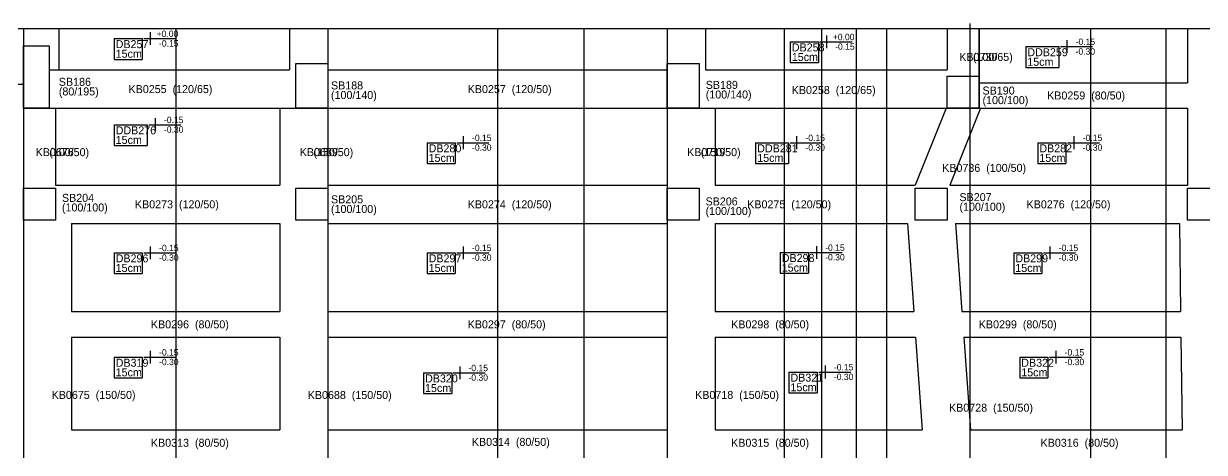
# Model space of a CAD drawing. Header units: millimetres. Extents: x -625658 to -607650, y -74589 to -67396.
# Drawn here: x -619110 to -615422, y -68883 to -67544 of the extents above; entities that cross this region are included whole.
import ezdxf

# ---------------------------------------------------------------- set-up
doc = ezdxf.new("R2010")
doc.units = ezdxf.units.MM
for name, color, linetype in [('KM Aks', 7, 'Continuous'), ('KM Döşeme Markası', 7, 'Continuous'), ('KM Düşük Döşeme Tarama', 7, 'Continuous'), ('KM Kesik', 7, 'Continuous'), ('KM Kiriş', 7, 'Continuous'), ('KM Kiriş Markası', 7, 'Continuous'), ('KM Kolon', 7, 'Continuous'), ('KM Kolon Markası', 7, 'Continuous'), ('LGP-SLAB2', 7, 'Continuous'), ('REBAR_DET2', 7, 'Continuous'), ('REBAR_DET3', 7, 'Continuous')]:
    doc.layers.add(name, color=color, linetype=linetype)

msp = doc.modelspace()

# ---------------------------------------------------------------- linework, layer by layer
at = {"layer": 'KM Aks'}
for p, q in [((-619109.8, -67558.4), (-619109.8, -73463.3)), ((-618634.8, -67558.4), (-618634.8, -73463.3)), ((-618159.8, -67558.4), (-618159.8, -73463.3)), ((-617629.8, -67558.4), (-617629.8, -73463.3)), ((-617359.8, -67558.4), (-617359.8, -73463.3)), ((-617099.8, -67558.4), (-617099.8, -73463.3)), ((-616734.8, -67558.4), (-616734.8, -73463.3)), ((-616617.3, -67558.4), (-616617.3, -73463.3)), ((-616509.8, -67558.4), (-616509.8, -73463.3)), ((-616414.8, -67558.4), (-616414.8, -73463.3)), ((-616154.8, -67543.6), (-616154.8, -73463.3)), ((-615777.3, -67558.4), (-615777.3, -73463.3)), ((-615542.3, -67558.4), (-615542.3, -73463.3))]:
    msp.add_line(p, q, dxfattribs=at)
at = {"layer": 'KM Düşük Döşeme Tarama'}
msp.add_lwpolyline([(-624110, -67808.2), (-623160, -67808.2), (-623160, -67733.2), (-621909.8, -67733.2), (-621910, -67808.2), (-620359.9, -67808.2), (-620359.9, -67733.2), (-619109.8, -67733.2), (-619109.9, -67808.2), (-616124.9, -67808.2), (-616124.9, -67558.4)], dxfattribs=at)
at = {"layer": 'KM Kesik'}
msp.add_line((-625657.9, -67558.4), (-607650.4, -67558.4), dxfattribs=at)
at = {"layer": 'KM Kiriş'}
for p, q in [((-618999.9, -67558.4), (-618999.9, -67688.2)), ((-618279.9, -67558.4), (-618279.9, -67688.2)), ((-618159.9, -67558.4), (-618159.8, -67668.2)), ((-617099.9, -67558.4), (-617100, -67668.2)), ((-616979.9, -67558.4), (-616979.9, -67688.2)), ((-616224.9, -67558.4), (-616224.9, -67688.2)), ((-616124.9, -67558.4), (-616125, -67708.1)), ((-615474.9, -67558.4), (-615474.9, -67728.2)), ((-619030, -67688.2), (-618279.9, -67688.2)), ((-618159.8, -67688.2), (-617100, -67688.2)), ((-616979.9, -67688.2), (-616224.9, -67688.2)), ((-616125, -67728.2), (-615474.9, -67728.2)), ((-619030, -67808.2), (-618259.8, -67808.2)), ((-619009.9, -67808.2), (-619009.9, -68048.2)), ((-618309.9, -67808.2), (-618309.9, -68048.2)), ((-618159.9, -67808.2), (-618159.9, -68048.2)), ((-618159.8, -67808.2), (-617100, -67808.2)), ((-617100, -67808.2), (-617099.9, -68048.2)), ((-617000, -67808.2), (-616225, -67808.2)), ((-616949.9, -67808.2), (-616949.9, -68048.2)), ((-616228.7, -67808.2), (-616324.7, -68048.2)), ((-616121, -67808.2), (-616217, -68048.2)), ((-616121, -67808.2), (-615474.9, -67808.2)), ((-615474.9, -67808.2), (-615474.9, -68048.2)), ((-619009.9, -68048.2), (-618309.9, -68048.2)), ((-618159.9, -68048.2), (-617099.9, -68048.2)), ((-616949.9, -68048.2), (-616324.7, -68048.2)), ((-616217, -68048.2), (-615474.9, -68048.2)), ((-618959.9, -68168.2), (-618309.9, -68168.2)), ((-618959.9, -68168.2), (-618959.9, -68443.2)), ((-618309.9, -68168.2), (-618309.9, -68443.2)), ((-618159.9, -68168.2), (-617099.9, -68168.2)), ((-618159.9, -68168.2), (-618159.9, -68443.2)), ((-617099.9, -68168.2), (-617099.9, -68443.2)), ((-616949.9, -68168.2), (-616349.4, -68168.2)), ((-616949.9, -68168.2), (-616949.9, -68443.2)), ((-616349.4, -68168.2), (-616329.6, -68443.2)), ((-616199, -68168.2), (-615499.7, -68168.2)), ((-616199, -68168.2), (-616179.2, -68443.2)), ((-615499.7, -68168.2), (-615496.1, -68443.2)), ((-618959.9, -68443.2), (-618309.9, -68443.2)), ((-618159.9, -68443.2), (-617099.9, -68443.2)), ((-616949.9, -68443.2), (-616329.6, -68443.2)), ((-616179.2, -68443.2), (-615496.1, -68443.2)), ((-618959.9, -68523.2), (-618309.9, -68523.2)), ((-618959.9, -68523.2), (-618959.9, -68813.2)), ((-618309.9, -68523.2), (-618309.9, -68813.2)), ((-618159.9, -68523.2), (-617099.9, -68523.2)), ((-618159.9, -68523.2), (-618159.9, -68813.2)), ((-617099.9, -68523.2), (-617099.9, -68813.2)), ((-616949.9, -68523.2), (-616323.9, -68523.2)), ((-616949.9, -68523.2), (-616949.9, -68813.2)), ((-616323.9, -68523.2), (-616303, -68813.2)), ((-616173.5, -68523.2), (-615495, -68523.2)), ((-616173.5, -68523.2), (-616152.7, -68813.2)), ((-615495, -68523.2), (-615491.1, -68813.2)), ((-618959.9, -68813.2), (-618309.9, -68813.2)), ((-618159.9, -68813.2), (-617099.9, -68813.2)), ((-616949.9, -68813.2), (-616303, -68813.2)), ((-616152.7, -68813.2), (-615491.1, -68813.2))]:
    msp.add_line(p, q, dxfattribs=at)
at = {"layer": 'KM Kolon'}
for points in [[(-619109.9, -67613.2), (-619029.9, -67613.2), (-619029.9, -67808.2), (-619109.9, -67808.2)], [(-618259.9, -67668.2), (-618159.9, -67668.2), (-618159.9, -67808.2), (-618259.9, -67808.2)], [(-617099.9, -67668.2), (-616999.9, -67668.2), (-616999.9, -67808.2), (-617099.9, -67808.2)], [(-616224.9, -67708.2), (-616124.9, -67708.2), (-616124.9, -67808.2), (-616224.9, -67808.2)], [(-619109.9, -68058.2), (-619009.9, -68058.2), (-619009.9, -68158.2), (-619109.9, -68158.2)], [(-618259.9, -68058.2), (-618159.9, -68058.2), (-618159.9, -68158.2), (-618259.9, -68158.2)], [(-617099.9, -68058.2), (-616999.9, -68058.2), (-616999.9, -68158.2), (-617099.9, -68158.2)], [(-616324.9, -68058.2), (-616224.9, -68058.2), (-616224.9, -68158.2), (-616324.9, -68158.2)], [(-615474.9, -68058.2), (-615374.9, -68058.2), (-615374.9, -68158.2), (-615474.9, -68158.2)]]:
    msp.add_lwpolyline(points, close=True, dxfattribs=at)
at = {"layer": 'LGP-SLAB2'}
for p, q in [((-618827.4, -67590.3), (-618739.4, -67590.3)), ((-618827.4, -67590.3), (-618827.4, -67655.3)), ((-618739.4, -67590.3), (-618739.4, -67655.3)), ((-616715.5, -67600.4), (-616627.5, -67600.4)), ((-616715.5, -67600.4), (-616715.5, -67665.4)), ((-616627.5, -67600.4), (-616627.5, -67665.4)), ((-615979.9, -67615.5), (-615876.6, -67615.5)), ((-615979.9, -67615.5), (-615979.9, -67680.5)), ((-615876.6, -67615.5), (-615876.6, -67680.5)), ((-618827.4, -67655.3), (-618739.4, -67655.3)), ((-616715.5, -67665.4), (-616627.5, -67665.4)), ((-615979.9, -67680.5), (-615876.6, -67680.5)), ((-618827.4, -67859.5), (-618724, -67859.5)), ((-618827.4, -67859.5), (-618827.4, -67924.5)), ((-618724, -67859.5), (-618724, -67924.5)), ((-618827.4, -67924.5), (-618724, -67924.5)), ((-617849.9, -67915.7), (-617761.8, -67915.7)), ((-617849.9, -67915.7), (-617849.9, -67980.7)), ((-617761.8, -67915.7), (-617761.8, -67980.7)), ((-616823.6, -67915.7), (-616720.4, -67915.7)), ((-616823.6, -67915.7), (-616823.6, -67980.7)), ((-616720.4, -67915.7), (-616720.4, -67980.7)), ((-615942.4, -67915.7), (-615854.2, -67915.7)), ((-615942.4, -67915.7), (-615942.4, -67980.7)), ((-615854.2, -67915.7), (-615854.2, -67980.7)), ((-617849.9, -67980.7), (-617761.8, -67980.7)), ((-616823.6, -67980.7), (-616720.4, -67980.7)), ((-615942.4, -67980.7), (-615854.2, -67980.7)), ((-618827.4, -68259.5), (-618739.2, -68259.5)), ((-618827.4, -68259.5), (-618827.4, -68324.5)), ((-618739.2, -68259.5), (-618739.2, -68324.5)), ((-617849.9, -68259.5), (-617761.8, -68259.5)), ((-617849.9, -68259.5), (-617849.9, -68324.5)), ((-617761.8, -68259.5), (-617761.8, -68324.5)), ((-616746.9, -68258.5), (-616658.7, -68258.5)), ((-616746.9, -68258.5), (-616746.9, -68323.5)), ((-616658.7, -68258.5), (-616658.7, -68323.5)), ((-616017.4, -68259.5), (-615929.2, -68259.5)), ((-616017.4, -68259.5), (-616017.4, -68324.5)), ((-615929.2, -68259.5), (-615929.2, -68324.5)), ((-618827.4, -68324.5), (-618739.2, -68324.5)), ((-617849.9, -68324.5), (-617761.8, -68324.5)), ((-616746.9, -68323.5), (-616658.7, -68323.5)), ((-616017.4, -68324.5), (-615929.2, -68324.5)), ((-618827.4, -68585.7), (-618739.3, -68585.7)), ((-618827.4, -68585.7), (-618827.4, -68650.7)), ((-618739.3, -68585.7), (-618739.3, -68650.7)), ((-615998.8, -68585.7), (-615910.6, -68585.7)), ((-615998.8, -68585.7), (-615998.8, -68650.7)), ((-615910.6, -68585.7), (-615910.6, -68650.7)), ((-617861.1, -68634.6), (-617772.9, -68634.6)), ((-617861.1, -68634.6), (-617861.1, -68699.6)), ((-617772.9, -68634.6), (-617772.9, -68699.6)), ((-616719.7, -68632.2), (-616631.5, -68632.2)), ((-616719.7, -68632.2), (-616719.7, -68697.2)), ((-616631.5, -68632.2), (-616631.5, -68697.2)), ((-618827.4, -68650.7), (-618739.3, -68650.7)), ((-615998.8, -68650.7), (-615910.6, -68650.7)), ((-617861.1, -68699.6), (-617772.9, -68699.6)), ((-616719.7, -68697.2), (-616631.5, -68697.2))]:
    msp.add_line(p, q, dxfattribs=at)
at = {"layer": 'REBAR_DET2'}
for p, q in [((-618734.4, -67590.3), (-618634.4, -67590.3)), ((-618714.4, -67570.3), (-618714.4, -67610.3)), ((-616622.5, -67600.4), (-616522.5, -67600.4)), ((-616602.5, -67580.4), (-616602.5, -67620.4)), ((-615851.6, -67595.5), (-615851.6, -67635.5)), ((-615871.6, -67615.5), (-615771.6, -67615.5)), ((-618719, -67859.5), (-618619, -67859.5)), ((-618699, -67839.5), (-618699, -67879.5)), ((-617736.8, -67895.7), (-617736.8, -67935.7)), ((-616695.4, -67895.7), (-616695.4, -67935.7)), ((-615829.2, -67895.7), (-615829.2, -67935.7)), ((-617756.8, -67915.7), (-617656.8, -67915.7)), ((-616715.4, -67915.7), (-616615.4, -67915.7)), ((-615849.2, -67915.7), (-615749.2, -67915.7)), ((-618734.2, -68259.5), (-618634.2, -68259.5)), ((-618714.2, -68239.5), (-618714.2, -68279.5)), ((-617756.8, -68259.5), (-617656.8, -68259.5)), ((-617736.8, -68239.5), (-617736.8, -68279.5)), ((-616653.7, -68258.5), (-616553.7, -68258.5)), ((-616633.7, -68238.5), (-616633.7, -68278.5)), ((-615924.2, -68259.5), (-615824.2, -68259.5)), ((-615904.2, -68239.5), (-615904.2, -68279.5)), ((-618734.3, -68585.7), (-618634.3, -68585.7)), ((-618714.3, -68565.7), (-618714.3, -68605.7)), ((-615905.6, -68585.7), (-615805.6, -68585.7)), ((-615885.6, -68565.7), (-615885.6, -68605.7)), ((-617767.9, -68634.6), (-617667.9, -68634.6)), ((-617747.9, -68614.6), (-617747.9, -68654.6)), ((-616626.5, -68632.2), (-616526.5, -68632.2)), ((-616606.5, -68612.2), (-616606.5, -68652.2))]:
    msp.add_line(p, q, dxfattribs=at)

# ---------------------------------------------------------------- texts
at = {"layer": 'KM Döşeme Markası'}
for s, p in [('DB257', (-618822.4, -67620.3)), ('15cm', (-618822.4, -67650.3)), ('15cm', (-616710.5, -67660.4)), ('DB258', (-616710.5, -67630.4)), ('DDB259', (-615974.9, -67645.5)), ('15cm', (-615974.9, -67675.5)), ('15cm', (-618822.4, -67919.5)), ('DDB276', (-618822.4, -67889.5)), ('DB280', (-617844.9, -67945.7)), ('DDB281', (-616818.6, -67945.7)), ('DB282', (-615937.4, -67945.7)), ('15cm', (-617844.9, -67975.7)), ('15cm', (-616818.6, -67975.7)), ('15cm', (-615937.4, -67975.7)), ('DB296', (-618822.4, -68289.5)), ('DB297', (-617844.9, -68289.5)), ('DB298', (-616741.9, -68288.5)), ('DB299', (-616012.4, -68289.5)), ('15cm', (-618822.4, -68319.5)), ('15cm', (-617844.9, -68319.5)), ('15cm', (-616741.9, -68318.5)), ('15cm', (-616012.4, -68319.5)), ('DB319', (-618822.4, -68615.7)), ('DB322', (-615993.8, -68615.7)), ('15cm', (-618822.4, -68645.7)), ('15cm', (-615993.8, -68645.7)), ('15cm', (-617856.1, -68694.6)), ('DB320', (-617856.1, -68664.6)), ('15cm', (-616714.7, -68692.2)), ('DB321', (-616714.7, -68662.2))]:
    msp.add_text(s, height=25, dxfattribs=at).set_placement(p)
at = {"layer": 'KM Kiriş Markası'}
for s, p in [('KB0730', (-616187.4, -67660.3)), ('(100/65)', (-616144.9, -67660.3)), ('KB0255  (120/65)', (-618782.2, -67760.7)), ('KB0257  (120/50)', (-617722.8, -67760.7)), ('KB0258  (120/65)', (-616710.8, -67763.7)), ('KB0259  (80/50)', (-615913, -67780.7)), ('KB0676', (-619072.4, -67957.7)), ('(100/50)', (-619029.9, -67957.7)), ('KB0689', (-618247.4, -67957.6)), ('(150/50)', (-618204.9, -67957.6)), ('KB0719', (-617037.4, -67957.6)), ('(150/50)', (-616994.9, -67957.6)), ('KB0736  (100/50)', (-616240.8, -68006.8)), ('KB0273  (120/50)', (-618762.2, -68120.7)), ('KB0274  (120/50)', (-617722.8, -68120.7)), ('KB0275  (120/50)', (-616849.8, -68120.7)), ('KB0276  (120/50)', (-615977.2, -68120.7)), ('KB0296  (80/50)', (-618712.3, -68495.7)), ('KB0297  (80/50)', (-617722.9, -68495.7)), ('KB0298  (80/50)', (-616899.9, -68495.7)), ('KB0299  (80/50)', (-616126.5, -68495.7)), ('KB0675  (150/50)', (-619022.4, -68716.2)), ('KB0688  (150/50)', (-618222.4, -68716.5)), ('KB0718  (150/50)', (-617012.4, -68716.2)), ('KB0728  (150/50)', (-616219.4, -68756.1)), ('KB0313  (80/50)', (-618712.3, -68865.7)), ('KB0314  (80/50)', (-617709.9, -68863)), ('KB0315  (80/50)', (-616899.9, -68865.7)), ('KB0316  (80/50)', (-615933.5, -68865.7))]:
    msp.add_text(s, height=25, dxfattribs=at).set_placement(p)
at = {"layer": 'KM Kolon Markası'}
for s, p in [('SB186', (-618999.9, -67738)), ('(80/195)', (-618999.9, -67768)), ('SB188', (-618149.9, -67749.2)), ('SB189', (-616979.3, -67747.5)), ('SB190', (-616114.9, -67765.2)), ('(100/140)', (-618149.9, -67779.2)), ('(100/140)', (-616979.3, -67777.5)), ('(100/100)', (-616114.9, -67795.2)), ('SB204', (-618990.2, -68100.5)), ('SB205', (-618149.9, -68105.2)), ('SB207', (-616186.8, -68098.2)), ('(100/100)', (-618990.2, -68130.5)), ('(100/100)', (-618149.9, -68135.2)), ('SB206', (-616979.9, -68111.6)), ('(100/100)', (-616979.9, -68141.6)), ('(100/100)', (-616186.8, -68128.2))]:
    msp.add_text(s, height=25, dxfattribs=at).set_placement(p)
at = {"layer": 'REBAR_DET3'}
for s, p in [('+0.00', (-618694.4, -67585.3)), (' -0.15', (-618694.4, -67615.3)), ('+0.00', (-616582.5, -67595.4)), (' -0.15', (-615831.6, -67610.5)), (' -0.15', (-616582.5, -67625.4)), (' -0.30', (-615831.6, -67640.5)), (' -0.15', (-618679, -67854.5)), (' -0.30', (-618679, -67884.5)), (' -0.15', (-617716.8, -67910.7)), (' -0.15', (-616675.4, -67910.7)), (' -0.15', (-615809.2, -67910.7)), (' -0.30', (-617716.8, -67940.7)), (' -0.30', (-616675.4, -67940.7)), (' -0.30', (-615809.2, -67940.7)), (' -0.15', (-618694.2, -68254.5)), (' -0.30', (-618694.2, -68284.5)), (' -0.15', (-617716.8, -68254.5)), (' -0.30', (-617716.8, -68284.5)), (' -0.15', (-616613.7, -68253.5)), (' -0.30', (-616613.7, -68283.5)), (' -0.15', (-615884.2, -68254.5)), (' -0.30', (-615884.2, -68284.5)), (' -0.15', (-618694.3, -68580.7)), (' -0.15', (-615865.6, -68580.7)), (' -0.30', (-618694.3, -68610.7)), (' -0.30', (-615865.6, -68610.7)), (' -0.15', (-617727.9, -68629.6)), (' -0.15', (-616586.5, -68627.2)), (' -0.30', (-617727.9, -68659.6)), (' -0.30', (-616586.5, -68657.2))]:
    msp.add_text(s, height=20, dxfattribs=at).set_placement(p)

doc.saveas('drawing.dxf')
